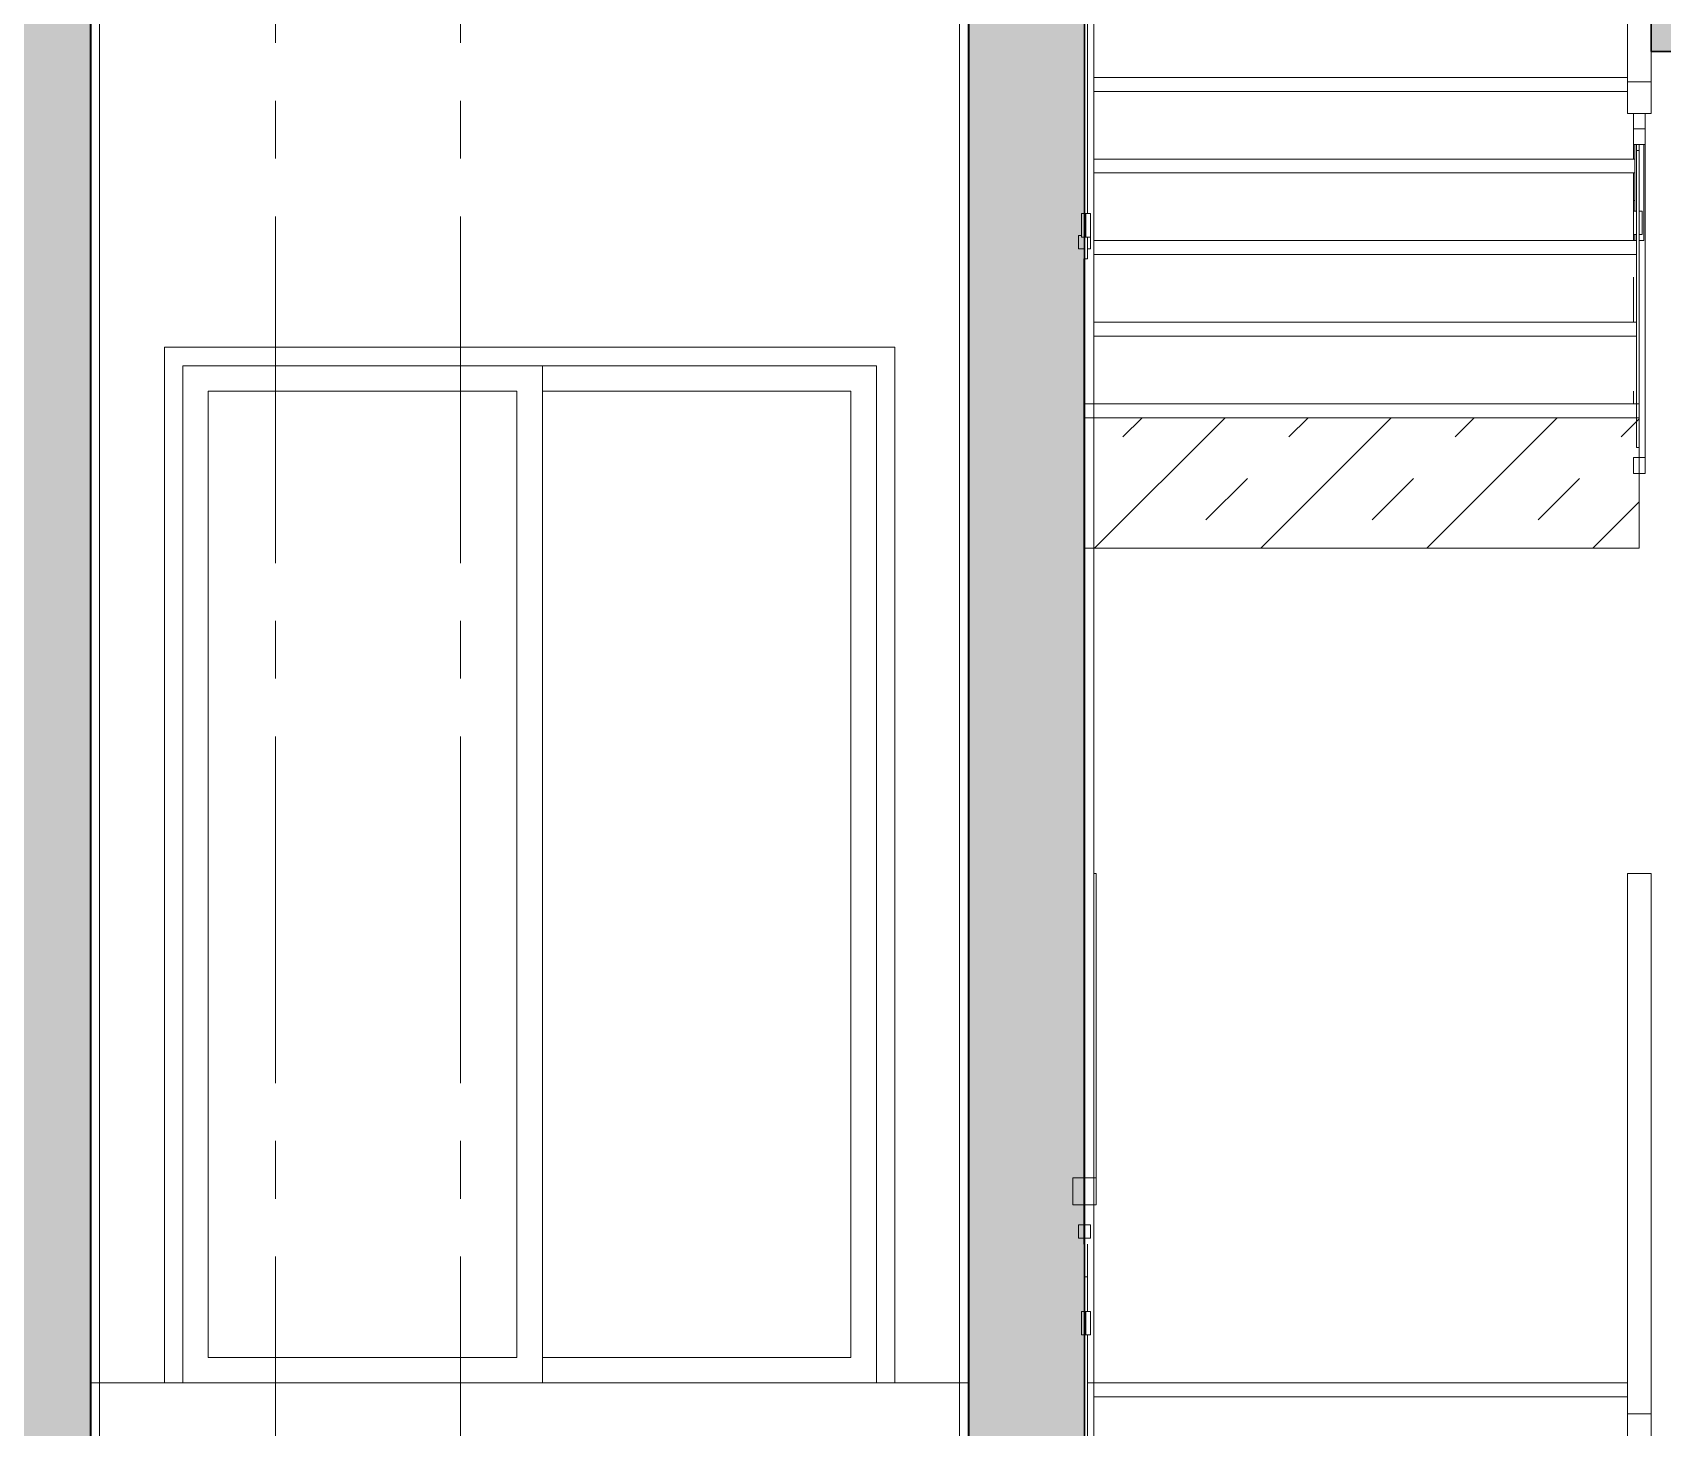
# Model space of a CAD drawing. Header units: millimetres. Extents: x 1373 to 40779, y 1939 to 6439.
# Drawn here: x 24756.8 to 25109.3, y 4466.1 to 4767.8 of the extents above; entities that cross this region are included whole.
import ezdxf

# ---------------------------------------------------------------- set-up
doc = ezdxf.new("R2010")
doc.units = ezdxf.units.MM
doc.linetypes.add('IMPORT-CENTER2', pattern=[112.5, 75, -12.5, 12.5, -12.5])
for name, color, linetype, lineweight in [('A-DETL', 6, 'Continuous', 30), ('A-DETL-GENF', 92, 'Continuous', 18), ('A-DOOR', 31, 'Continuous', 18), ('A-DOOR-FRAM', 31, 'Continuous', 18), ('A-FLOR-HRAL', 11, 'Continuous', 18), ('A-WALL', 20, 'Continuous', 9), ('A-WALL-FNSH', 113, 'Continuous', 18), ('S-GRID', 252, 'IMPORT-CENTER2', 5), ('S-STRS', 31, 'Continuous', 18)]:
    doc.layers.add(name, color=color, linetype=linetype, lineweight=lineweight)

# ---------------------------------------------------------------- blocks, each defined once
blk = doc.blocks.new('Sliding Door - 2 Panel _AUS_ - ASANSÖR-2002816-Schnitt 1')
at = {"layer": 'A-DOOR-FRAM'}
for p, q in [((-959.29, 254), (-1117.29, 254)), ((-1117.29, 254), (-1117.29, 30)), ((-959.29, 30), (-959.29, 254)), ((-1113.29, 30), (-1113.29, 250)), ((-1113.29, 250), (-963.29, 250)), ((-1035.54, 30), (-1035.54, 250)), ((-963.29, 250), (-963.29, 30)), ((-1107.79, 35.5), (-1107.79, 244.5)), ((-1107.79, 244.5), (-1041.04, 244.5)), ((-1041.04, 244.5), (-1041.04, 35.5)), ((-1035.54, 244.5), (-968.79, 244.5)), ((-968.79, 244.5), (-968.79, 35.5)), ((-1041.04, 35.5), (-1107.79, 35.5)), ((-968.79, 35.5), (-1035.54, 35.5)), ((-1117.29, 30), (-1113.29, 30)), ((-963.29, 30), (-959.29, 30))]:
    blk.add_line(p, q, dxfattribs=at)

msp = doc.modelspace()

# ---------------------------------------------------------------- hatches: boundary and pattern name
at = {"layer": 'A-DETL-GENF'}
h = msp.add_hatch(dxfattribs=at)
h.set_pattern_fill('ANSI33', color=153, style=0)
h.set_pattern_definition([(45, (-4726.611, 6394.9317), (-4.490128, 4.490128), []), (45, (-4722.121, 6394.9317), (-4.490128, 4.490128), [3.175, -1.5875])])
h.paths.add_polyline_path([(24984.31, 3275.76), (24984.31, 5063.76), (25234.31, 5063.76), (25234.31, 5025.76), (25259.31, 5025.76), (25259.31, 5063.76), (25834.6, 5063.76), (25834.6, 5025.76), (25859.6, 5025.76), (25859.6, 5063.76), (26040.63, 5063.76), (26040.63, 5075.76), (25234.31, 5075.76), (24984.31, 5075.76), (24984.31, 5240.76), (24744.31, 5240.76), (24744.31, 5075.76), (23644.59, 5075.76), (23644.59, 5063.76), (23774.59, 5063.76), (23774.59, 5025.76), (23799.59, 5025.76), (23799.59, 5063.76), (24289.31, 5063.76), (24289.31, 5025.76), (24314.31, 5025.76), (24314.31, 5063.76), (24744.31, 5063.76), (24744.31, 4775.76), (23674.32, 4775.76), (23674.32, 4763.76), (23774.59, 4763.76), (23774.59, 4725.76), (23799.59, 4725.76), (23799.59, 4763.76), (24289.31, 4763.76), (24289.31, 4725.76), (24314.31, 4725.76), (24314.31, 4763.76), (24744.31, 4763.76), (24744.31, 4475.76), (23674.32, 4475.76), (23674.32, 4463.76), (23774.59, 4463.76), (23774.59, 4425.76), (23799.59, 4425.76), (23799.59, 4463.76), (24289.31, 4463.76), (24289.31, 4425.76), (24314.31, 4425.76), (24314.31, 4463.76), (24744.31, 4463.76), (24744.31, 4175.76), (23674.32, 4175.76), (23674.32, 4163.76), (23774.59, 4163.76), (23774.59, 4125.76), (23799.59, 4125.76), (23799.59, 4163.76), (24289.31, 4163.76), (24289.31, 4125.76), (24314.31, 4125.76), (24314.31, 4163.76), (24744.31, 4163.76), (24744.31, 3875.76), (23674.32, 3875.76), (23674.32, 3863.76), (23774.59, 3863.76), (23774.59, 3825.76), (23799.59, 3825.76), (23799.59, 3863.76), (24289.31, 3863.76), (24289.31, 3825.76), (24314.31, 3825.76), (24314.31, 3863.76), (24744.31, 3863.76), (24744.31, 3575.76), (23774.59, 3575.76), (23774.59, 3545.76), (23474.27, 3545.76), (23474.28, 3275.76), (23474.28, 3245.76), (23774.59, 3245.76), (23774.59, 3215.76), (24744.31, 3215.76), (24744.31, 3085.76), (24984.31, 3085.76), (24984.31, 3215.76), (25859.6, 3215.76), (25909.6, 3215.76), (25909.6, 3275.76), (25859.6, 3275.76), (25859.6, 3575.76), (25835.46, 3575.76), (25234.31, 3575.76), (25234.31, 3525.76), (25259.31, 3525.76), (25259.31, 3563.76), (25835.46, 3563.76), (25835.46, 3275.76)])
h.paths.add_polyline_path([(24959.31, 3125.76), (24769.31, 3125.76), (24769.31, 3275.76), (24769.31, 5225.76), (24959.31, 5225.76), (24959.31, 4775.76), (24959.31, 3275.76)], flags=16)
h.paths.add_polyline_path([(24744.31, 3275.76), (23499.27, 3275.76), (23499.27, 3531.13), (23774.59, 3531.13), (23799.59, 3530.13), (23799.59, 3563.76), (24289.31, 3563.76), (24289.31, 3525.76), (24314.31, 3525.76), (24314.31, 3563.76), (24744.31, 3563.76)], flags=16)
h = msp.add_hatch(dxfattribs=at)
h.set_pattern_fill('ANSI33', color=153, style=0)
h.paths.add_polyline_path([(25859.6, 3863.76), (26010.6, 3863.76), (26010.6, 3875.76), (25234.31, 3875.76), (25234.31, 3825.76), (25259.31, 3825.76), (25259.31, 3863.76), (25834.6, 3863.76), (25834.6, 3825.76), (25859.6, 3825.76)])
h.paths.add_polyline_path([(25859.6, 4163.76), (26010.6, 4163.76), (26010.6, 4175.76), (25234.31, 4175.76), (25234.31, 4125.76), (25259.31, 4125.76), (25259.31, 4163.76), (25834.6, 4163.76), (25834.6, 4125.76), (25859.6, 4125.76)])
h.paths.add_polyline_path([(25859.6, 4463.76), (26010.6, 4463.76), (26010.6, 4475.76), (25234.31, 4475.76), (25234.31, 4425.76), (25259.31, 4425.76), (25259.31, 4463.76), (25834.6, 4463.76), (25834.6, 4425.76), (25859.6, 4425.76)])
h.paths.add_polyline_path([(25859.6, 4763.76), (26010.6, 4763.76), (26010.6, 4775.76), (25234.31, 4775.76), (25106.85, 4775.76), (25106.85, 4763.76), (25234.31, 4763.76), (25234.31, 4725.76), (25259.31, 4725.76), (25259.31, 4763.76), (25834.6, 4763.76), (25834.6, 4725.76), (25859.6, 4725.76)])

# ---------------------------------------------------------------- linework, layer by layer
at = {"layer": 'A-DETL'}
for p, q in [((24769.31, 5225.76), (24769.31, 3275.76)), ((25106.85, 4763.76), (25106.85, 4775.76)), ((25234.31, 4763.76), (25106.85, 4763.76))]:
    msp.add_line(p, q, dxfattribs=at)
for points in [[(24959.31, 3275.76), (24959.31, 4775.76), (24959.31, 5225.76)], [(24984.31, 5063.76), (24984.31, 3275.76)]]:
    msp.add_lwpolyline(points, dxfattribs=at)
at = {"layer": 'A-FLOR-HRAL'}
for p, q in [((25101.77, 4867.2), (25101.77, 4757.19)), ((25106.85, 4757.19), (25106.85, 4867.2)), ((24984.31, 4771.87), (24984.31, 4728.67)), ((24984.94, 4728.67), (24984.94, 4771.87)), ((25106.85, 4757.19), (25101.77, 4757.19)), ((25101.77, 4757.19), (25101.77, 4750.32)), ((25106.85, 4750.32), (25106.85, 4757.19)), ((25101.77, 4750.32), (25106.85, 4750.32)), ((25103.04, 4750.32), (25103.04, 4747.03)), ((25105.58, 4747.03), (25105.58, 4750.32)), ((25105.58, 4747.03), (25103.04, 4747.03)), ((25103.04, 4747.03), (25103.04, 4743.6)), ((25105.58, 4743.6), (25105.58, 4747.03)), ((25103.04, 4743.6), (25103.04, 4740.47)), ((25103.04, 4743.6), (25105.58, 4743.6)), ((25103.35, 4743.6), (25103.35, 4729.17)), ((25103.67, 4742.33), (25103.67, 4743.6)), ((25103.67, 4742.33), (25103.67, 4678.08)), ((25104.31, 4742.33), (25103.67, 4742.33)), ((25104.31, 4743.6), (25104.31, 4742.33)), ((25104.31, 4678.08), (25104.31, 4742.33)), ((25105.26, 4722.82), (25105.26, 4743.6)), ((25105.58, 4675.91), (25105.58, 4743.6)), ((25103.04, 4737.47), (25103.04, 4731.5)), ((25103.04, 4729.19), (25103.04, 4731.5)), ((25103.35, 4731.5), (25103.04, 4731.5)), ((24983.67, 4728.67), (24983.67, 4723.59)), ((24983.67, 4728.67), (24985.58, 4728.67)), ((24985.58, 4723.59), (24985.58, 4728.67)), ((25103.67, 4729.19), (25103.04, 4729.19)), ((25103.04, 4729.19), (25103.04, 4724.11)), ((25104.94, 4729.19), (25104.31, 4729.19)), ((25104.94, 4724.11), (25104.94, 4729.19)), ((24983.04, 4723.92), (24983.04, 4721.06)), ((24983.67, 4723.92), (24983.04, 4723.92)), ((24983.67, 4723.59), (24985.58, 4723.59)), ((24984.31, 4723.59), (24984.31, 4718.87)), ((24984.94, 4718.87), (24984.94, 4723.59)), ((24985.58, 4721.06), (24985.58, 4723.59)), ((25103.04, 4724.11), (25103.04, 4722.82)), ((25103.04, 4724.11), (25103.67, 4724.11)), ((25103.35, 4724.11), (25103.35, 4722.82)), ((25104.31, 4724.11), (25104.94, 4724.11)), ((24983.04, 4721.06), (24984.31, 4721.06)), ((24984.94, 4721.06), (24985.58, 4721.06)), ((25104.31, 4722.82), (25105.26, 4722.82)), ((24984.31, 4718.87), (24984.94, 4718.87)), ((25103.04, 4714.88), (25103.04, 4705.17)), ((25103.04, 4690.28), (25103.04, 4687.52)), ((25103.67, 4678.08), (25104.31, 4678.08)), ((25105.58, 4675.91), (25103.04, 4675.91)), ((25103.04, 4675.91), (25103.04, 4672.48)), ((25105.58, 4672.48), (25105.58, 4675.91)), ((25103.04, 4672.48), (25105.58, 4672.48)), ((24986.31, 4585.95), (24986.85, 4585.95)), ((24986.85, 4585.95), (24986.85, 4520.07)), ((25101.77, 4585.95), (25106.85, 4585.95)), ((25101.77, 4585.95), (25101.77, 4469.07)), ((25106.85, 4469.07), (25106.85, 4585.95)), ((24981.77, 4520.07), (24981.77, 4514.29)), ((24986.85, 4520.07), (24981.77, 4520.07)), ((24986.85, 4514.29), (24986.85, 4520.07)), ((24981.77, 4514.29), (24986.85, 4514.29)), ((24983.04, 4509.91), (24983.04, 4507.02)), ((24985.58, 4509.91), (24983.04, 4509.91)), ((24985.58, 4507.02), (24985.58, 4509.91)), ((24983.04, 4507.02), (24985.58, 4507.02)), ((24984.31, 4505.75), (24984.31, 4498.7)), ((24984.94, 4498.7), (24984.94, 4505.75)), ((24984.94, 4498.7), (24984.31, 4498.7)), ((24984.31, 4498.7), (24984.31, 4491.18)), ((24984.94, 4491.18), (24984.94, 4498.7)), ((24983.67, 4491.18), (24983.67, 4486.1)), ((24983.67, 4491.18), (24985.58, 4491.18)), ((24985.58, 4486.1), (24985.58, 4491.18)), ((24983.67, 4486.1), (24985.58, 4486.1)), ((24984.31, 4486.1), (24984.31, 4443.21)), ((24984.94, 4443.21), (24984.94, 4486.1)), ((25106.85, 4469.07), (25101.77, 4469.07)), ((25101.77, 4469.07), (25101.77, 4462)), ((25106.85, 4462), (25106.85, 4469.07))]:
    msp.add_line(p, q, dxfattribs=at)
at = {"layer": 'A-FLOR-HRAL', "linetype": 'Continuous'}
for p, q in [((24984.62, 4723.59), (24984.62, 4728.67)), ((24984.62, 4486.1), (24984.62, 4491.18))]:
    msp.add_line(p, q, dxfattribs=at)
at = {"layer": 'A-WALL', "lineweight": 35}
for p, q in [((24769.31, 5075.76), (24769.31, 3275.76)), ((24959.31, 3275.76), (24959.31, 5075.76)), ((24984.31, 4505.75), (24984.31, 4718.87))]:
    msp.add_line(p, q, dxfattribs=at)
at = {"layer": 'A-WALL'}
for p, q in [((24785.31, 4475.76), (24785.31, 4699.76)), ((24785.31, 4699.76), (24943.31, 4699.76)), ((24943.31, 4699.76), (24943.31, 4475.76)), ((24771.31, 4475.76), (24943.31, 4475.76)), ((24943.31, 4475.76), (24957.31, 4475.76))]:
    msp.add_line(p, q, dxfattribs=at)
at = {"layer": 'A-WALL-FNSH', "color": 7, "lineweight": 9}
for p, q in [((24771.31, 3275.76), (24771.31, 5075.76)), ((24957.31, 5075.76), (24957.31, 3275.76)), ((24986.31, 3275.76), (24986.31, 5063.76)), ((24771.31, 4475.76), (24769.31, 4475.76)), ((24959.31, 4475.76), (24957.31, 4475.76)), ((24986.31, 4475.76), (24984.94, 4475.76))]:
    msp.add_line(p, q, dxfattribs=at)
at = {"layer": 'S-GRID', "lineweight": 18}
for p, q in [((24809.31, 2740.57), (24809.31, 5601.39)), ((24849.37, 2740.57), (24849.37, 5601.39)), ((24984.31, 2740.57), (24984.31, 5601.39))]:
    msp.add_line(p, q, dxfattribs=at)
at = {"layer": 'S-STRS'}
for p, q in [((24986.31, 4758.11), (25101.77, 4758.11)), ((25101.77, 4755.11), (24986.31, 4755.11)), ((24986.31, 4740.47), (25103.35, 4740.47)), ((25103.35, 4737.47), (24986.31, 4737.47)), ((24986.31, 4722.82), (25103.67, 4722.82)), ((25103.67, 4719.82), (24986.31, 4719.82)), ((24986.31, 4705.17), (25103.67, 4705.17)), ((25103.67, 4702.17), (24986.31, 4702.17)), ((25104.31, 4687.52), (24984.31, 4687.52)), ((24984.31, 4687.52), (24984.31, 4684.52)), ((25104.31, 4684.52), (25104.31, 4687.52)), ((25104.31, 4684.52), (24984.31, 4684.52)), ((24984.31, 4684.52), (24984.31, 4656.29)), ((24984.31, 4684.52), (25104.31, 4684.52)), ((25104.31, 4656.29), (25104.31, 4684.52)), ((24984.31, 4656.29), (25104.31, 4656.29)), ((24986.31, 4475.76), (25101.77, 4475.76)), ((25101.77, 4472.76), (24986.31, 4472.76))]:
    msp.add_line(p, q, dxfattribs=at)
at = {"layer": 'S-STRS', "linetype": 'Continuous'}
for p, q in [((24986.51, 4656.29), (25014.74, 4684.52)), ((24992.62, 4680.37), (24996.78, 4684.52)), ((25022.43, 4656.29), (25050.66, 4684.52)), ((25028.54, 4680.37), (25032.7, 4684.52)), ((25058.35, 4656.29), (25086.58, 4684.52)), ((25064.46, 4680.37), (25068.62, 4684.52)), ((25100.38, 4680.37), (25104.31, 4684.29)), ((25010.58, 4662.41), (25019.56, 4671.39)), ((25046.5, 4662.41), (25055.48, 4671.39)), ((25082.42, 4662.41), (25091.4, 4671.39)), ((25094.27, 4656.29), (25104.31, 4666.33))]:
    msp.add_line(p, q, dxfattribs=at)

# ---------------------------------------------------------------- block references
at = {"layer": 'A-DOOR'}
msp.add_blockref('Sliding Door - 2 Panel _AUS_ - ASANSÖR-2002816-Schnitt 1', (25902.6, 4445.76), dxfattribs=at)

doc.saveas('drawing.dxf')
